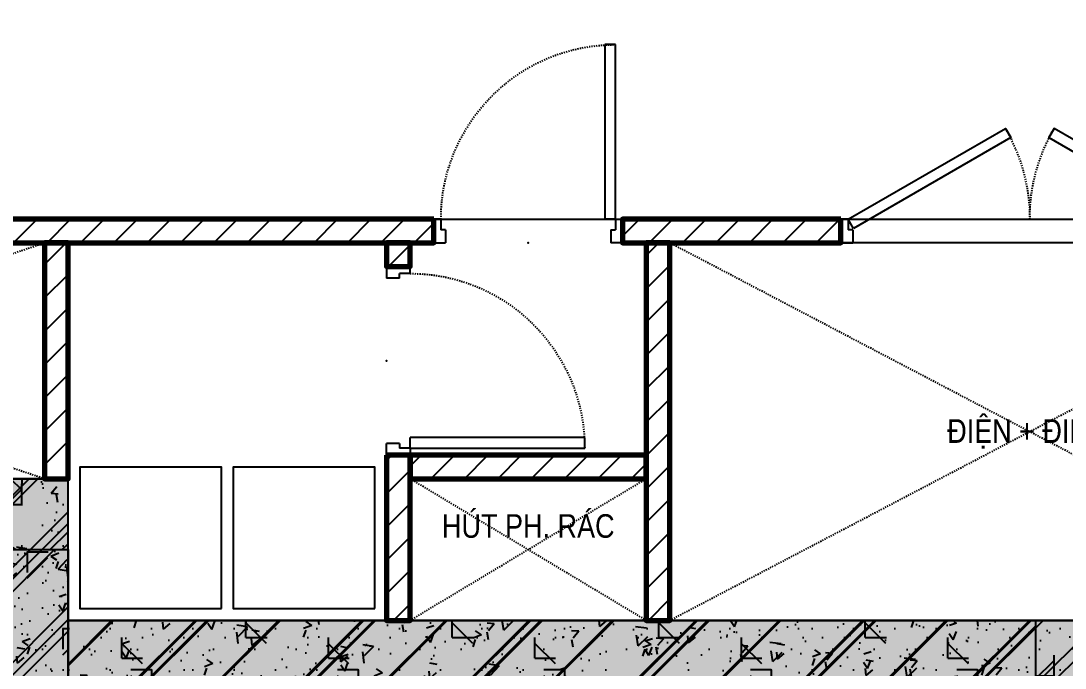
# Model space of a CAD drawing. Header units: millimetres. Extents: x 379264 to 1158416, y -283062 to 356890.
# Drawn here: x 934365.4 to 934453.9, y -25604.8 to -25550 of the extents above; entities that cross this region are included whole.
import ezdxf
from ezdxf.enums import TextEntityAlignment as Align

# ---------------------------------------------------------------- set-up
doc = ezdxf.new("R2010")
doc.units = ezdxf.units.MM
for name, pattern in [('CENTER', [2, 1.25, -0.25, 0.25, -0.25]), ('keyplan TANG 1$0$mb tang 1 TWA$0$Core 1A$0$Hidden10.5', [1.5, 1, -0.5]), ('keyplan TANG 1$0$mb tang 1 TWA$0$Hidden10.5', [1.5, 1, -0.5])]:
    doc.linetypes.add(name, pattern=pattern)
for name, color, linetype in [('12PM. GRID', 8, 'CENTER'), ('BLOCK C - CHI TIET THANG 7 - 15T$0$DnW', 20, 'Continuous'), ('keyplan TANG 1$0$mb tang 1 TWA$0$Brick Wall', 250, 'Continuous'), ('keyplan TANG 1$0$mb tang 1 TWA$0$Concrete Hatch', 250, 'Continuous'), ('keyplan TANG 1$0$mb tang 1 TWA$0$Concrete Line', 250, 'Continuous'), ('keyplan TANG 1$0$mb tang 1 TWA$0$Concrete Solid', 250, 'Continuous'), ('keyplan TANG 1$0$mb tang 1 TWA$0$Door', 250, 'Continuous'), ('keyplan TANG 1$0$mb tang 1 TWA$0$Furniture', 250, 'Continuous'), ('keyplan TANG 1$0$mb tang 1 TWA$0$Opening Hidden', 250, 'keyplan TANG 1$0$mb tang 1 TWA$0$Core 1A$0$Hidden10.5'), ('keyplan TANG 1$0$mb tang 1 TWA$0$Opening Line', 250, 'Continuous'), ('keyplan TANG 1$0$mb tang 1 TWA$0$Opening Text', 250, 'Continuous'), ('keyplan TANG 1$0$mb tang 1 TWA$0$Wall Hatch', 250, 'Continuous'), ('keyplan TANG 1$0$MB_Cot tang 1$0$Concrete Hatch', 250, 'Continuous'), ('keyplan TANG 1$0$MB_Cot tang 1$0$Concrete Line', 250, 'Continuous'), ('keyplan TANG 1$0$MB_Cot tang 1$0$Concrete Solid', 250, 'Continuous'), ('keyplan TANG 1$0$MB_Cot tang 1$0$Lift Car', 250, 'Continuous'), ('keyplan TANG 1$0$mb_unitmix twa 1-20$0$Net thay Tran', 250, 'Continuous')]:
    doc.layers.add(name, color=color, linetype=linetype)
for name, color, linetype, lineweight in [('keyplan TANG 1$0$mb tang 1 TWA$0$Ghi chu ban ve', 250, 'Continuous', 20), ('keyplan TANG 1$0$mb tang 1 TWA$0$Net thay Tuong', 250, 'Continuous', 20), ('keyplan TANG 1$0$mb tang 1 TWA$0$Wall Line', 250, 'Continuous', 70)]:
    doc.layers.add(name, color=color, linetype=linetype, lineweight=lineweight)
doc.styles.add('keyplan TANG 1$0$mb tang 1 TWA$0$Core 1A$0$VNI-HelveC', font='VHELVCN_0.TTF')
doc.styles.add('keyplan TANG 1$0$mb tang 1 TWA$0$VNI-HelveC', font='VHELVCN_0.TTF')

# ---------------------------------------------------------------- blocks, each defined once
blk = doc.blocks.new('*U234')
at = {"layer": 'keyplan TANG 1$0$mb tang 1 TWA$0$Opening Hidden'}
for p, q in [((0, 0), (3000, 1000)), ((3000, 0), (0, 1000))]:
    blk.add_line(p, q, dxfattribs=at)
at = {"layer": 'keyplan TANG 1$0$mb tang 1 TWA$0$Opening Line'}
blk.add_lwpolyline([(0, 0), (3000, 5.684341886080801e-14), (3000, 1000), (0, 1000)], close=True, dxfattribs=at)
at = {"layer": 'keyplan TANG 1$0$mb tang 1 TWA$0$Opening Text', "style": 'keyplan TANG 1$0$mb tang 1 TWA$0$VNI-HelveC'}
blk.add_attdef('OPENING', text='', height=100, dxfattribs=at).set_placement((1500, 500), align=Align.MIDDLE_CENTER)
blk = doc.blocks.new('*U213')
at = {"layer": 'keyplan TANG 1$0$mb tang 1 TWA$0$Wall Hatch'}
h = blk.add_hatch(dxfattribs=at)
h.set_pattern_fill('LINE10', color=256, scale=100, angle=45, style=0, pattern_type=2)
h.set_pattern_definition([(45, (2000, 49.9999999999995), (-70.71067811865474, 70.71067811865476), [])])
h.paths.add_polyline_path([(2050, -4.510170015237234e-13), (0, 0), (-1.358912982141192e-13, -99.99999999999997), (2050, -100.0000000000004)])
at = {"layer": 'keyplan TANG 1$0$mb tang 1 TWA$0$Wall Line'}
blk.add_lwpolyline([(2050, -4.510170015237234e-13), (0, 0), (-1.358912982141192e-13, -99.99999999999997), (2050, -100.0000000000004)], close=True, dxfattribs=at)
blk = doc.blocks.new('*U218')
at = {"layer": 'keyplan TANG 1$0$mb tang 1 TWA$0$Wall Hatch'}
h = blk.add_hatch(dxfattribs=at)
h.set_pattern_fill('LINE10', color=256, scale=100, angle=45, style=0, pattern_type=2)
h.set_pattern_definition([(45, (875, 49.99999999999975), (-70.71067811865474, 70.71067811865476), [])])
h.paths.add_polyline_path([(925, -1.952216166500874e-13), (0, 0), (-1.358912982141192e-13, -99.99999999999997), (925, -100.0000000000002)])
at = {"layer": 'keyplan TANG 1$0$mb tang 1 TWA$0$Wall Line'}
blk.add_lwpolyline([(925, -1.952216166500874e-13), (0, 0), (-1.358912982141192e-13, -99.99999999999997), (925, -100.0000000000002)], close=True, dxfattribs=at)
blk = doc.blocks.new('*U1428')
at = {"layer": 'keyplan TANG 1$0$mb tang 1 TWA$0$Wall Hatch'}
h = blk.add_hatch(dxfattribs=at)
h.set_pattern_fill('LINE10', color=256, scale=100, angle=45, style=0, pattern_type=2)
h.set_pattern_definition([(45, (850, -50.00000000000034), (-70.71067811865474, 70.71067811865476), [])])
h.paths.add_polyline_path([(-2.318145675417327e-13, 999.9999999999999), (0, 0), (99.99999999999996, -4.707345624410666e-14), (99.99999999999974, 999.9999999999999)])
at = {"layer": 'keyplan TANG 1$0$mb tang 1 TWA$0$Wall Line'}
blk.add_lwpolyline([(-2.318145675417327e-13, 999.9999999999999), (0, 0), (99.99999999999996, -4.707345624410666e-14), (99.99999999999974, 999.9999999999999)], close=True, dxfattribs=at)
blk = doc.blocks.new('*U221')
at = {"layer": 'keyplan TANG 1$0$mb tang 1 TWA$0$Concrete Hatch'}
h = blk.add_hatch(dxfattribs=at)
h.set_pattern_fill('CONCRETE', color=256, scale=50, style=0, pattern_type=2)
h.set_pattern_definition([(45, (-250, -650.0000000000073), (-176.7766952966369, 176.7766952966369), []), (45, (-250, -600.0000000000073), (-353.5533905932737, 353.5533905932738), []), (49.99999999999999, (-250, -650.0000000000073), (358.6300913003767, -31.37606749129755), [37.5, -412.5]), (355, (-250, -650.0000000000073), (-69.3756668065, 376.0960668500059), [30, -330]), (100.4514, (-220.1141600000001, -652.6146700000072), (289.2546908570108, 344.7197710304768), [31.870095, -350.571056]), (46.18420000000001, (-250, -550.0000000000073), (533.6205243128222, -82.75950716450905), [56.25, -618.75]), (96.6356, (-205.5316275, -556.8966535000072), (467.3313527743517, 487.0589354502209), [47.805144, -525.8565]), (351.1842, (-250, -550.0000000000073), (467.3309725668136, 487.0593004626623), [45, -495]), (21, (-200, -575.0000000000073), (298.4535260592309, -201.3094453326694), [37.5, -412.5]), (326.0000000000001, (-200, -575.0000000000073), (121.6576659607909, 362.5750225234265), [30, -330]), (71.4514, (-175.1288835, -591.7758030000073), (420.111314290745, 161.2652483549762), [31.870095, -350.571056]), (37.50000000000001, (-250, -650.0000000000073), (6.079927658645334, 166.4469269156558), [0, -326, 0, -335, 0, -331.25]), (7.499999999999999, (-250, -650.0000000000073), (131.5347687210743, 197.2058559411801), [0, -191, 0, -318.5, 0, -126.25]), (327.5, (-361.5, -650.0000000000073), (266.9112180862045, -11.2774358671899), [0, -125, 0, -390, 0, -517.5]), (317.5, (-411.5, -650.0000000000073), (291.5930846711931, 50.05249116615882), [0, -162.5, 0, -259, 0, -367.5]), (0, (-75, -475.0000000000073), (0, 875), [87.5, -787.5]), (0, (187.5, -300.0000000000073), (0, 875), [87.5, -787.5]), (0, (12.5, 49.99999999999272), (0, 875), [87.5, -350, 87.5, -350]), (90, (-75, -475.0000000000073), (-875, 5.35782974626967e-14), [87.5, -787.5]), (90, (12.5, 49.99999999999272), (-875, 5.35782974626967e-14), [87.5, -787.5]), (90, (275, -300.0000000000073), (-875, 5.35782974626967e-14), [87.5, -787.5]), (90, (450, -37.50000000000728), (-875, 5.35782974626967e-14), [87.5, -787.5]), (135, (12.5, -475.0000000000073), (-875.016357447105, 8.881784197001252e-14), [123.76, -1113.7]), (135, (100, 49.99999999999272), (-875.016357447105, 8.881784197001252e-14), [123.76, -1113.7]), (45, (187.5, -300.0000000000073), (8.881784197001252e-14, 875.016357447105), [123.76, -247.485, 123.76, -742.455]), (0, (-425, -650.0000000000073), (87.5, 87.5), [-175, 0])])
h.paths.add_polyline_path([(-250, 150), (-250, -750.0000000000073), (50, -750.0000000000073), (50, 150)])
at = {"layer": 'keyplan TANG 1$0$mb tang 1 TWA$0$Concrete Solid'}
blk.add_hatch(color=256, dxfattribs=at).paths.add_polyline_path([(-250, 150), (-250, -750.0000000000073), (50, -750.0000000000073), (50, 150)])
at = {"layer": 'keyplan TANG 1$0$mb tang 1 TWA$0$Concrete Line'}
blk.add_lwpolyline([(-250, 150), (-250, -750.0000000000073), (50, -750.0000000000073), (50, 150)], close=True, dxfattribs=at)
blk = doc.blocks.new('*U222')
at = {"layer": 'keyplan TANG 1$0$mb tang 1 TWA$0$Concrete Hatch'}
h = blk.add_hatch(dxfattribs=at)
h.set_pattern_fill('CONCRETE', color=256, scale=50, style=0, pattern_type=2)
h.set_pattern_definition([(45, (-250, -2250.000000000007), (-176.7766952966369, 176.7766952966369), []), (45, (-250, -2200.000000000007), (-353.5533905932737, 353.5533905932738), []), (49.99999999999999, (-250, -2250.000000000007), (358.6300913003767, -31.37606749129755), [37.5, -412.5]), (355, (-250, -2250.000000000007), (-69.3756668065, 376.0960668500059), [30, -330]), (100.4514, (-220.1141600000001, -2252.614670000007), (289.2546908570108, 344.7197710304768), [31.870095, -350.571056]), (46.18420000000001, (-250, -2150.000000000007), (533.6205243128222, -82.75950716450905), [56.25, -618.75]), (96.6356, (-205.5316275, -2156.896653500007), (467.3313527743517, 487.0589354502209), [47.805144, -525.8565]), (351.1842, (-250, -2150.000000000007), (467.3309725668136, 487.0593004626623), [45, -495]), (21, (-200, -2175.000000000007), (298.4535260592309, -201.3094453326694), [37.5, -412.5]), (326.0000000000001, (-200, -2175.000000000007), (121.6576659607909, 362.5750225234265), [30, -330]), (71.4514, (-175.1288835, -2191.775803000007), (420.111314290745, 161.2652483549762), [31.870095, -350.571056]), (37.50000000000001, (-250, -2250.000000000007), (6.079927658645334, 166.4469269156558), [0, -326, 0, -335, 0, -331.25]), (7.499999999999999, (-250, -2250.000000000007), (131.5347687210743, 197.2058559411801), [0, -191, 0, -318.5, 0, -126.25]), (327.5, (-361.5, -2250.000000000007), (266.9112180862045, -11.2774358671899), [0, -125, 0, -390, 0, -517.5]), (317.5, (-411.5, -2250.000000000007), (291.5930846711931, 50.05249116615882), [0, -162.5, 0, -259, 0, -367.5]), (0, (-75, -2075.000000000007), (0, 875), [87.5, -787.5]), (0, (187.5, -1900.000000000007), (0, 875), [87.5, -787.5]), (0, (12.5, -1550.000000000007), (0, 875), [87.5, -350, 87.5, -350]), (90, (-75, -2075.000000000007), (-875, 5.35782974626967e-14), [87.5, -787.5]), (90, (12.5, -1550.000000000007), (-875, 5.35782974626967e-14), [87.5, -787.5]), (90, (275, -1900.000000000007), (-875, 5.35782974626967e-14), [87.5, -787.5]), (90, (450, -1637.500000000007), (-875, 5.35782974626967e-14), [87.5, -787.5]), (135, (12.5, -2075.000000000007), (-875.016357447105, 8.881784197001252e-14), [123.76, -1113.7]), (135, (100, -1550.000000000007), (-875.016357447105, 8.881784197001252e-14), [123.76, -1113.7]), (45, (187.5, -1900.000000000007), (8.881784197001252e-14, 875.016357447105), [123.76, -247.485, 123.76, -742.455]), (0, (-425, -2250.000000000007), (87.5, 87.5), [-175, 0])])
h.paths.add_polyline_path([(-250, 150), (-250, -2350.000000000007), (50, -2350.000000000007), (50, 150)])
at = {"layer": 'keyplan TANG 1$0$mb tang 1 TWA$0$Concrete Solid'}
blk.add_hatch(color=256, dxfattribs=at).paths.add_polyline_path([(-250, 150), (-250, -2350.000000000007), (50, -2350.000000000007), (50, 150)])
at = {"layer": 'keyplan TANG 1$0$mb tang 1 TWA$0$Concrete Line'}
blk.add_lwpolyline([(-250, 150), (-250, -2350.000000000007), (50, -2350.000000000007), (50, 150)], close=True, dxfattribs=at)
blk = doc.blocks.new('*U224')
at = {"layer": 'keyplan TANG 1$0$mb tang 1 TWA$0$Concrete Hatch'}
h = blk.add_hatch(dxfattribs=at)
h.set_pattern_fill('CONCRETE', color=256, scale=50, style=0, pattern_type=2)
h.set_pattern_definition([(45, (-250, -3850.000000000007), (-176.7766952966369, 176.7766952966369), []), (45, (-250, -3800.000000000007), (-353.5533905932737, 353.5533905932738), []), (49.99999999999999, (-250, -3850.000000000007), (358.6300913003767, -31.37606749129755), [37.5, -412.5]), (355, (-250, -3850.000000000007), (-69.3756668065, 376.0960668500059), [30, -330]), (100.4514, (-220.1141600000001, -3852.614670000007), (289.2546908570108, 344.7197710304768), [31.870095, -350.571056]), (46.18420000000001, (-250, -3750.000000000007), (533.6205243128222, -82.75950716450905), [56.25, -618.75]), (96.6356, (-205.5316275, -3756.896653500007), (467.3313527743517, 487.0589354502209), [47.805144, -525.8565]), (351.1842, (-250, -3750.000000000007), (467.3309725668136, 487.0593004626623), [45, -495]), (21, (-200, -3775.000000000007), (298.4535260592309, -201.3094453326694), [37.5, -412.5]), (326.0000000000001, (-200, -3775.000000000007), (121.6576659607909, 362.5750225234265), [30, -330]), (71.4514, (-175.1288835, -3791.775803000007), (420.111314290745, 161.2652483549762), [31.870095, -350.571056]), (37.50000000000001, (-250, -3850.000000000007), (6.079927658645334, 166.4469269156558), [0, -326, 0, -335, 0, -331.25]), (7.499999999999999, (-250, -3850.000000000007), (131.5347687210743, 197.2058559411801), [0, -191, 0, -318.5, 0, -126.25]), (327.5, (-361.5, -3850.000000000007), (266.9112180862045, -11.2774358671899), [0, -125, 0, -390, 0, -517.5]), (317.5, (-411.5, -3850.000000000007), (291.5930846711931, 50.05249116615882), [0, -162.5, 0, -259, 0, -367.5]), (0, (-75, -3675.000000000007), (0, 875), [87.5, -787.5]), (0, (187.5, -3500.000000000007), (0, 875), [87.5, -787.5]), (0, (12.5, -3150.000000000007), (0, 875), [87.5, -350, 87.5, -350]), (90, (-75, -3675.000000000007), (-875, 5.35782974626967e-14), [87.5, -787.5]), (90, (12.5, -3150.000000000007), (-875, 5.35782974626967e-14), [87.5, -787.5]), (90, (275, -3500.000000000007), (-875, 5.35782974626967e-14), [87.5, -787.5]), (90, (450, -3237.500000000007), (-875, 5.35782974626967e-14), [87.5, -787.5]), (135, (12.5, -3675.000000000007), (-875.016357447105, 8.881784197001252e-14), [123.76, -1113.7]), (135, (100, -3150.000000000007), (-875.016357447105, 8.881784197001252e-14), [123.76, -1113.7]), (45, (187.5, -3500.000000000007), (8.881784197001252e-14, 875.016357447105), [123.76, -247.485, 123.76, -742.455]), (0, (-425, -3850.000000000007), (87.5, 87.5), [-175, 0])])
h.paths.add_polyline_path([(-250, 150), (-250, -3950.000000000007), (50, -3950.000000000007), (50, 150)])
at = {"layer": 'keyplan TANG 1$0$mb tang 1 TWA$0$Concrete Solid'}
blk.add_hatch(color=256, dxfattribs=at).paths.add_polyline_path([(-250, 150), (-250, -3950.000000000007), (50, -3950.000000000007), (50, 150)])
at = {"layer": 'keyplan TANG 1$0$mb tang 1 TWA$0$Concrete Line'}
blk.add_lwpolyline([(-250, 150), (-250, -3950.000000000007), (50, -3950.000000000007), (50, 150)], close=True, dxfattribs=at)
blk = doc.blocks.new('keyplan TANG 1$0$mb tang 1 TWA$0$Door 1600 Riser')
at = {"color": 0, "linetype": 'ByBlock'}
for p, q in [((29.99999962575384, 100.0000000003201), (-3.742461558431387e-07, 100.000000000131)), ((-3.742461558431387e-07, 100.000000000131), (0, 0)), ((29.99999962575384, 100.0000000003201), (29.99999979416316, 55.00000000033469)), ((1570.000000119884, 100.0000000003201), (1600.000000119884, 100.000000000131)), ((1570.000000119884, 100.0000000003201), (1569.999999951474, 55.00000000033469)), ((1600.000000119884, 100.000000000131), (1599.999999745638, 7.105427357601002e-15)), ((49.99999979417771, 55.00000000046566), (29.99999979416316, 55.00000000033469)), ((49.99999979417771, 55.00000000046566), (50, 4.074536263942719e-10)), ((1549.99999995146, 55.00000000046566), (1569.999999951474, 55.00000000033469)), ((1549.99999995146, 55.00000000046566), (1549.999999745638, 4.074607318216295e-10)), ((0, 0), (50, 4.074536263942719e-10)), ((1599.999999745638, 7.105427357601002e-15), (1549.999999745638, 4.074607318216295e-10))]:
    blk.add_line(p, q, dxfattribs=at)
for points in [[(52.49999962575386, 61.02885683002042), (29.99999962575384, 100.0000000003201), (696.8395605397716, 485.0000000003203), (719.3395605397717, 446.0288568300206)], [(1547.499999625754, 61.02885683002042), (1569.999999625754, 100.0000000003201), (903.1604387117361, 485.0000000003203), (880.660438711736, 446.0288568300206)]]:
    blk.add_lwpolyline(points, close=True)
at = {"linetype": 'keyplan TANG 1$0$mb tang 1 TWA$0$Hidden10.5'}
for centre, start, end in [((29.99999962575384, 100.0000000003201), 0, 30.00000000000004), ((1569.999999625754, 100.0000000003201), 150.0000000000027, 180)]:
    blk.add_arc(centre, 770, start, end, dxfattribs=at)
blk = doc.blocks.new('*U1427')
at = {"layer": 'keyplan TANG 1$0$mb tang 1 TWA$0$Door', "xscale": -1, "rotation": 180}
blk.add_blockref('keyplan TANG 1$0$mb tang 1 TWA$0$Door 1600 Riser', (0, 100.000000000131), dxfattribs=at)
blk = doc.blocks.new('*U214')
at = {"layer": 'keyplan TANG 1$0$mb tang 1 TWA$0$Opening Hidden'}
for p, q in [((0, 0), (3050, 1600)), ((3050, 0), (0, 1600))]:
    blk.add_line(p, q, dxfattribs=at)
at = {"layer": 'keyplan TANG 1$0$mb tang 1 TWA$0$Opening Line'}
blk.add_lwpolyline([(0, 0), (3050, 5.684341886080801e-14), (3050, 1600), (0, 1600)], close=True, dxfattribs=at)
at = {"layer": 'keyplan TANG 1$0$mb tang 1 TWA$0$Opening Text', "style": 'keyplan TANG 1$0$mb tang 1 TWA$0$VNI-HelveC'}
blk.add_attdef('OPENING', text='', height=100, dxfattribs=at).set_placement((1650.032410339074, 802.5320876088226), align=Align.MIDDLE_CENTER)
blk = doc.blocks.new('keyplan TANG 1$0$mb tang 1 TWA$0$Door 800-1')
at = {"color": 0, "linetype": 'ByBlock'}
for p, q in [((29.99999962575384, 100.0000000003201), (29.9999996257684, 840.0000000003201)), ((29.9999996257684, 840.0000000003201), (74.9999996257684, 840.0000000003201)), ((74.9999996257684, 840.0000000003201), (74.99999962575384, 100.0000000003201)), ((29.99999962575384, 100.0000000003201), (-3.742461558431387e-07, 100.000000000131)), ((-3.742461558431387e-07, 100.000000000131), (0, 0)), ((29.99999962575384, 100.0000000003201), (29.99999979416316, 55.00000000033469)), ((29.99999962575384, 100.0000000003201), (74.99999962575384, 100.0000000003201)), ((770.0000000988657, 100.0000000003201), (800.0000000988657, 100.000000000131)), ((770.0000000988657, 100.0000000003201), (769.9999999304564, 55.00000000033469)), ((800.0000000988657, 100.000000000131), (799.9999997246196, 0)), ((49.99999979417771, 55.00000000046566), (29.99999979416316, 55.00000000033469)), ((49.99999979417771, 55.00000000046566), (50, 4.074536263942719e-10)), ((749.9999999304418, 55.00000000046566), (769.9999999304564, 55.00000000033469)), ((749.9999999304418, 55.00000000046566), (749.9999997246196, 4.074536263942719e-10)), ((0, 0), (50, 4.074536263942719e-10)), ((799.9999997246196, 0), (749.9999997246196, 4.074536263942719e-10))]:
    blk.add_line(p, q, dxfattribs=at)
at = {"color": 0, "linetype": 'keyplan TANG 1$0$mb tang 1 TWA$0$Hidden10.5'}
blk.add_arc((29.99999962575384, 100.0000000003201), 740, 0, 90, dxfattribs=at)
for p in [(-100, 100), (-100, 0), (399.9999998623098, -1.496984622855294e-06)]:
    blk.add_point(p)
blk = doc.blocks.new('*U215')
at = {"layer": 'keyplan TANG 1$0$mb tang 1 TWA$0$Door', "xscale": -1, "rotation": 180}
blk.add_blockref('keyplan TANG 1$0$mb tang 1 TWA$0$Door 800-1', (0, 110.0000000009313), dxfattribs=at)
blk = doc.blocks.new('*U205')
at = {"layer": 'keyplan TANG 1$0$mb tang 1 TWA$0$Opening Hidden'}
for p, q in [((0, 0), (1000, 600)), ((1000, 0), (0, 600))]:
    blk.add_line(p, q, dxfattribs=at)
at = {"layer": 'keyplan TANG 1$0$mb tang 1 TWA$0$Opening Line'}
blk.add_lwpolyline([(0, 0), (1000, 5.684341886080801e-14), (1000, 600), (0, 600)], close=True, dxfattribs=at)
at = {"layer": 'keyplan TANG 1$0$mb tang 1 TWA$0$Ghi chu ban ve', "style": 'keyplan TANG 1$0$mb tang 1 TWA$0$Core 1A$0$VNI-HelveC'}
blk.add_attdef('OPENING', text='', height=100, dxfattribs=at).set_placement((500.0000000000002, 399.9999999999928), align=Align.MIDDLE_CENTER)
blk = doc.blocks.new('*U206')
at = {"layer": 'keyplan TANG 1$0$mb tang 1 TWA$0$Door', "rotation": 180}
blk.add_blockref('keyplan TANG 1$0$mb tang 1 TWA$0$Door 800-1', (799.9999997246196, 110.0000000009313), dxfattribs=at)
blk = doc.blocks.new('*U207')
at = {"layer": 'keyplan TANG 1$0$mb tang 1 TWA$0$Wall Hatch'}
h = blk.add_hatch(dxfattribs=at)
h.set_pattern_fill('LINE10', color=256, scale=100, angle=45, style=0, pattern_type=2)
h.set_pattern_definition([(45, (850.0000000000001, -350.0000000000005), (-70.71067811865474, 70.71067811865476), [])])
h.paths.add_polyline_path([(-1.678657213233236e-13, 699.9999999999998), (0, 0), (99.99999999999996, -4.707345624410666e-14), (99.99999999999982, 699.9999999999998)])
at = {"layer": 'keyplan TANG 1$0$mb tang 1 TWA$0$Wall Line'}
blk.add_lwpolyline([(-1.678657213233236e-13, 699.9999999999998), (0, 0), (99.99999999999996, -4.707345624410666e-14), (99.99999999999982, 699.9999999999998)], close=True, dxfattribs=at)
blk = doc.blocks.new('*U208')
at = {"layer": 'keyplan TANG 1$0$mb tang 1 TWA$0$Wall Hatch'}
h = blk.add_hatch(dxfattribs=at)
h.set_pattern_fill('LINE10', color=256, scale=100, angle=45, style=0, pattern_type=2)
h.set_pattern_definition([(45, (850.0000000000002, -950.0000000000005), (-70.71067811865474, 70.71067811865476), [])])
h.paths.add_polyline_path([(-3.996802888650561e-14, 99.99999999999977), (0, 0), (99.99999999999996, -4.707345624410666e-14), (99.99999999999994, 99.99999999999977)])
at = {"layer": 'keyplan TANG 1$0$mb tang 1 TWA$0$Wall Line'}
blk.add_lwpolyline([(-3.996802888650561e-14, 99.99999999999977), (0, 0), (99.99999999999996, -4.707345624410666e-14), (99.99999999999994, 99.99999999999977)], close=True, dxfattribs=at)
blk = doc.blocks.new('*U209')
at = {"layer": 'keyplan TANG 1$0$mb tang 1 TWA$0$Wall Hatch'}
h = blk.add_hatch(dxfattribs=at)
h.set_pattern_fill('LINE10', color=256, scale=100, angle=45, style=0, pattern_type=2)
h.set_pattern_definition([(45, (849.9999999999999, 549.9999999999995), (-70.71067811865474, 70.71067811865476), [])])
h.paths.add_polyline_path([(-3.597122599785507e-13, 1600), (0, 0), (99.99999999999996, -4.707345624410666e-14), (99.99999999999962, 1600)])
at = {"layer": 'keyplan TANG 1$0$mb tang 1 TWA$0$Wall Line'}
blk.add_lwpolyline([(-3.597122599785507e-13, 1600), (0, 0), (99.99999999999996, -4.707345624410666e-14), (99.99999999999962, 1600)], close=True, dxfattribs=at)
blk = doc.blocks.new('*U210')
at = {"layer": 'keyplan TANG 1$0$mb tang 1 TWA$0$Wall Hatch'}
h = blk.add_hatch(dxfattribs=at)
h.set_pattern_fill('LINE10', color=256, scale=100, angle=45, style=0, pattern_type=2)
h.set_pattern_definition([(45, (949.9999999999999, 49.99999999999974), (-70.71067811865474, 70.71067811865476), [])])
h.paths.add_polyline_path([(999.9999999999999, -2.122746423083298e-13), (0, 0), (-1.358912982141192e-13, -99.99999999999997), (999.9999999999999, -100.0000000000002)])
at = {"layer": 'keyplan TANG 1$0$mb tang 1 TWA$0$Wall Line'}
blk.add_lwpolyline([(999.9999999999999, -2.122746423083298e-13), (0, 0), (-1.358912982141192e-13, -99.99999999999997), (999.9999999999999, -100.0000000000002)], close=True, dxfattribs=at)
blk = doc.blocks.new('keyplan TANG 1$0$mb tang 1 TWA$0$A$Cbb1f8814')
at = {"layer": 'keyplan TANG 1$0$mb tang 1 TWA$0$Brick Wall'}
for p, q in [((-125138.24562619408, -52183.47280996735), (-125138.24567113568, -52283.47281015443)), ((-125138.24562619408, -52183.47280996735), (-125088.24562619408, -52183.47283243819)), ((-125038.2456261941, -52183.47285490902), (-125088.24562619408, -52183.47283243819)), ((-125038.2456261941, -52183.47285490902), (-125038.2456711357, -52283.4728550961)), ((-124037.4129436862, -53783.4735959511), (-124037.4129436862, -52183.47360485641)), ((-124037.4129436862, -52183.47360485641), (-123987.4129436862, -52183.47360485641)), ((-123937.4129436862, -52183.47360485641), (-123987.4129436862, -52183.47360485641)), ((-123937.4129436862, -53783.4735959511), (-123937.4129436862, -52183.47360485641)), ((-125138.24567113568, -52283.47281015443), (-125088.2456711357, -52283.472832625266)), ((-125038.2456711357, -52283.4728550961), (-125088.2456711357, -52283.472832625266)), ((-125138.24559933001, -53083.591840641166), (-125088.24563472375, -53083.53234801159)), ((-125138.24559933001, -53083.591840641166), (-125137.41288163922, -53783.44080285699)), ((-125038.2456701175, -53083.47285538202), (-125088.24563472375, -53083.53234801159)), ((-124037.42803499688, -53083.321824535466), (-125038.26076211217, -53083.47285614649)), ((-125038.26076211217, -53083.47285614649), (-125038.25321681489, -53133.47285557717)), ((-125038.2456701175, -53083.47285538202), (-125037.4129524267, -53783.32181759784)), ((-124037.42803499688, -53083.321824535466), (-124037.42048969958, -53133.32182396615)), ((-125038.2456715176, -53183.47285500786), (-125038.25321681489, -53133.47285557717)), ((-124037.4129444023, -53183.32182339684), (-124037.42048969958, -53133.32182396615)), ((-124037.4129444023, -53183.32182339684), (-125038.2456715176, -53183.47285500786)), ((-125137.41288163922, -53783.44080285699), (-125087.41291703295, -53783.381310227414)), ((-125037.4129524267, -53783.32181759784), (-125087.41291703295, -53783.381310227414)), ((-124037.4129436862, -53783.4735959511), (-123987.4129436862, -53783.4735959511)), ((-123937.4129436862, -53783.4735959511), (-123987.4129436862, -53783.4735959511))]:
    blk.add_line(p, q, dxfattribs=at)
at = {"layer": 'keyplan TANG 1$0$mb tang 1 TWA$0$Furniture'}
for points in [[(-125837.472330125, -53733.47322053788), (-125837.472330125, -53133.47322053788), (-126437.472330125, -53133.47322053788), (-126437.472330125, -53733.47322053788)], [(-125187.4723357386, -53733.47322053788), (-125187.4723357386, -53133.47322053788), (-125787.4723357386, -53133.47322053788), (-125787.4723357386, -53733.47322053788)]]:
    blk.add_lwpolyline(points, close=True, dxfattribs=at)
ref = blk.add_blockref('*U205', (-124037.4129436864, -53783.32182339684), dxfattribs=dict(xscale=-1, rotation=6.836851085267881e-08))
ref.add_attrib('OPENING', 'HUÙT PH. RAÙC', dxfattribs={"layer": 'keyplan TANG 1$0$mb tang 1 TWA$0$Ghi chu ban ve', "height": 100, "rotation": 6.836849098849111e-08, "style": 'keyplan TANG 1$0$mb tang 1 TWA$0$Core 1A$0$VNI-HelveC'}).set_placement((-124537.4129441637, -53383.32182399346), align=Align.MIDDLE_CENTER)
at = {"layer": 'keyplan TANG 1$0$mb tang 1 TWA$0$Brick Wall'}
for name, p in [('*U213', (-126987.472330125, -52083.47322053788)), ('*U218', (-124137.4399134869, -52083.47322946263)), ('*U1428', (-126587.472330125, -53183.47322053788)), ('*U208', (-125137.472330125, -52283.47322053788)), ('*U209', (-124037.472330125, -53783.47322053788)), ('*U207', (-125137.472330125, -53783.47322053788)), ('*U210', (-125037.4399134869, -53083.47322946263))]:
    blk.add_blockref(name, p, dxfattribs=at)
at = {"layer": 'keyplan TANG 1$0$mb tang 1 TWA$0$Concrete Line'}
for name, p in [('*U221', (-126537.472330125, -53333.47322053788)), ('*U222', (-122137.472330125, -53933.47322053788))]:
    blk.add_blockref(name, p, dxfattribs=at)
at = {"layer": 'keyplan TANG 1$0$mb tang 1 TWA$0$Concrete Line', "xscale": -1, "rotation": 270}
blk.add_blockref('*U224', (-122537.472330125, -53833.473220538), dxfattribs=at)
at = {"layer": 'keyplan TANG 1$0$mb tang 1 TWA$0$Door', "rotation": 180}
for name, p in [('*U215', (-124137.439913674, -52073.47322944237)), ('*U1427', (-121612.4129440604, -52083.47322053777))]:
    blk.add_blockref(name, p, dxfattribs=at)
at = {"layer": 'keyplan TANG 1$0$mb tang 1 TWA$0$Door', "xscale": -1.000000000000003, "rotation": 90}
blk.add_blockref('*U206', (-125028.2456715167, -52283.4728552833), dxfattribs=at)
at = {"layer": 'keyplan TANG 1$0$mb tang 1 TWA$0$Furniture'}
for name, p, values in [('*U234', (-129587.472330125, -53183.47322053788), {'OPENING': 'CAÁP NÖÔÙC'}), ('*U214', (-123937.4129436862, -53783.47322053788), {'OPENING': 'ÑIEÄN + ÑIEÄN NHEÏ'})]:
    blk.add_blockref(name, p, dxfattribs=at).add_auto_attribs(values)
blk = doc.blocks.new('keyplan TANG 1$0$mb tang 1 TWA$0$A$Cf4f9086f')
at = {"layer": 'keyplan TANG 1$0$mb tang 1 TWA$0$Net thay Tuong'}
blk.add_blockref('keyplan TANG 1$0$mb tang 1 TWA$0$A$Cbb1f8814', (154291.7785921368, 29135.30311323749), dxfattribs=at)
blk = doc.blocks.new('*U53')
at = {"layer": 'keyplan TANG 1$0$MB_Cot tang 1$0$Concrete Hatch'}
h = blk.add_hatch(dxfattribs=at)
h.set_pattern_fill('CONCRETE', color=256, scale=50, style=0, pattern_type=2)
h.set_pattern_definition([(45, (3050, -49.99999999999986), (-176.7766952966369, 176.7766952966369), []), (45, (3050, 1.4210854715202e-13), (-353.5533905932737, 353.5533905932738), []), (49.99999999999999, (3050, -49.99999999999986), (358.6300913003767, -31.37606749129755), [37.5, -412.5]), (355, (3050, -49.99999999999986), (-69.3756668065, 376.0960668500059), [30, -330]), (100.4514, (3079.88584, -52.61466999999985), (289.2546908570108, 344.7197710304768), [31.870095, -350.571056]), (46.18420000000001, (3050, 50.00000000000014), (533.6205243128222, -82.75950716450905), [56.25, -618.75]), (96.6356, (3094.4683725, 43.10334650000013), (467.3313527743517, 487.0589354502209), [47.805144, -525.8565]), (351.1842, (3050, 50.00000000000014), (467.3309725668136, 487.0593004626623), [45, -495]), (21, (3100, 25.00000000000014), (298.4535260592309, -201.3094453326694), [37.5, -412.5]), (326.0000000000001, (3100, 25.00000000000014), (121.6576659607909, 362.5750225234265), [30, -330]), (71.4514, (3124.8711165, 8.224197000000146), (420.111314290745, 161.2652483549762), [31.870095, -350.571056]), (37.50000000000001, (3050, -49.99999999999986), (6.079927658645334, 166.4469269156558), [0, -326, 0, -335, 0, -331.25]), (7.499999999999999, (3050, -49.99999999999986), (131.5347687210743, 197.2058559411801), [0, -191, 0, -318.5, 0, -126.25]), (327.5, (2938.5, -49.99999999999986), (266.9112180862045, -11.2774358671899), [0, -125, 0, -390, 0, -517.5]), (317.5, (2888.5, -49.99999999999986), (291.5930846711931, 50.05249116615882), [0, -162.5, 0, -259, 0, -367.5]), (0, (3225, 125.0000000000001), (0, 875), [87.5, -787.5]), (0, (3487.5, 300.0000000000001), (0, 875), [87.5, -787.5]), (0, (3312.5, 650.0000000000001), (0, 875), [87.5, -350, 87.5, -350]), (90, (3225, 125.0000000000001), (-875, 5.35782974626967e-14), [87.5, -787.5]), (90, (3312.5, 650.0000000000001), (-875, 5.35782974626967e-14), [87.5, -787.5]), (90, (3575, 300.0000000000001), (-875, 5.35782974626967e-14), [87.5, -787.5]), (90, (3750, 562.5000000000001), (-875, 5.35782974626967e-14), [87.5, -787.5]), (135, (3312.5, 125.0000000000001), (-875.016357447105, 8.881784197001252e-14), [123.76, -1113.7]), (135, (3400, 650.0000000000001), (-875.016357447105, 8.881784197001252e-14), [123.76, -1113.7]), (45, (3487.5, 300.0000000000001), (8.881784197001252e-14, 875.016357447105), [123.76, -247.485, 123.76, -742.455]), (0, (2875, -49.99999999999986), (87.5, 87.5), [-175, 0])])
h.paths.add_polyline_path([(-50, 150), (-50, -149.9999999999999), (3150, -150), (3150, 150)])
at = {"layer": 'keyplan TANG 1$0$MB_Cot tang 1$0$Concrete Solid'}
blk.add_hatch(color=256, dxfattribs=at).paths.add_polyline_path([(-50, 150), (-50, -149.9999999999999), (3150, -150), (3150, 150)])
at = {"layer": 'keyplan TANG 1$0$MB_Cot tang 1$0$Concrete Line'}
blk.add_lwpolyline([(-50, 150), (-50, -149.9999999999999), (3150, -150), (3150, 150)], close=True, dxfattribs=at)
blk = doc.blocks.new('*U54')
at = {"layer": 'keyplan TANG 1$0$MB_Cot tang 1$0$Concrete Hatch'}
h = blk.add_hatch(dxfattribs=at)
h.set_pattern_fill('CONCRETE', color=256, scale=50, style=0, pattern_type=2)
h.set_pattern_definition([(45, (4250, -49.99999999999986), (-176.7766952966369, 176.7766952966369), []), (45, (4250, 1.4210854715202e-13), (-353.5533905932737, 353.5533905932738), []), (49.99999999999999, (4250, -49.99999999999986), (358.6300913003767, -31.37606749129755), [37.5, -412.5]), (355, (4250, -49.99999999999986), (-69.3756668065, 376.0960668500059), [30, -330]), (100.4514, (4279.88584, -52.61466999999985), (289.2546908570108, 344.7197710304768), [31.870095, -350.571056]), (46.18420000000001, (4250, 50.00000000000014), (533.6205243128222, -82.75950716450905), [56.25, -618.75]), (96.6356, (4294.4683725, 43.10334650000013), (467.3313527743517, 487.0589354502209), [47.805144, -525.8565]), (351.1842, (4250, 50.00000000000014), (467.3309725668136, 487.0593004626623), [45, -495]), (21, (4300, 25.00000000000014), (298.4535260592309, -201.3094453326694), [37.5, -412.5]), (326.0000000000001, (4300, 25.00000000000014), (121.6576659607909, 362.5750225234265), [30, -330]), (71.4514, (4324.8711165, 8.224197000000146), (420.111314290745, 161.2652483549762), [31.870095, -350.571056]), (37.50000000000001, (4250, -49.99999999999986), (6.079927658645334, 166.4469269156558), [0, -326, 0, -335, 0, -331.25]), (7.499999999999999, (4250, -49.99999999999986), (131.5347687210743, 197.2058559411801), [0, -191, 0, -318.5, 0, -126.25]), (327.5, (4138.5, -49.99999999999986), (266.9112180862045, -11.2774358671899), [0, -125, 0, -390, 0, -517.5]), (317.5, (4088.5, -49.99999999999986), (291.5930846711931, 50.05249116615882), [0, -162.5, 0, -259, 0, -367.5]), (0, (4425, 125.0000000000001), (0, 875), [87.5, -787.5]), (0, (4687.5, 300.0000000000001), (0, 875), [87.5, -787.5]), (0, (4512.5, 650.0000000000001), (0, 875), [87.5, -350, 87.5, -350]), (90, (4425, 125.0000000000001), (-875, 5.35782974626967e-14), [87.5, -787.5]), (90, (4512.5, 650.0000000000001), (-875, 5.35782974626967e-14), [87.5, -787.5]), (90, (4775, 300.0000000000001), (-875, 5.35782974626967e-14), [87.5, -787.5]), (90, (4950, 562.5000000000001), (-875, 5.35782974626967e-14), [87.5, -787.5]), (135, (4512.5, 125.0000000000001), (-875.016357447105, 8.881784197001252e-14), [123.76, -1113.7]), (135, (4600, 650.0000000000001), (-875.016357447105, 8.881784197001252e-14), [123.76, -1113.7]), (45, (4687.5, 300.0000000000001), (8.881784197001252e-14, 875.016357447105), [123.76, -247.485, 123.76, -742.455]), (0, (4075, -49.99999999999986), (87.5, 87.5), [-175, 0])])
h.paths.add_polyline_path([(-50, 150), (-50, -149.9999999999999), (4350, -150), (4350, 150)])
at = {"layer": 'keyplan TANG 1$0$MB_Cot tang 1$0$Concrete Solid'}
blk.add_hatch(color=256, dxfattribs=at).paths.add_polyline_path([(-50, 150), (-50, -149.9999999999999), (4350, -150), (4350, 150)])
at = {"layer": 'keyplan TANG 1$0$MB_Cot tang 1$0$Concrete Line'}
blk.add_lwpolyline([(-50, 150), (-50, -149.9999999999999), (4350, -150), (4350, 150)], close=True, dxfattribs=at)
blk = doc.blocks.new('*U56')
at = {"layer": 'keyplan TANG 1$0$MB_Cot tang 1$0$Concrete Hatch'}
h = blk.add_hatch(dxfattribs=at)
h.set_pattern_fill('CONCRETE', color=256, scale=50, style=0, pattern_type=2)
h.set_pattern_definition([(45, (-150, -49.99999999999986), (-176.7766952966369, 176.7766952966369), []), (45, (-150, 1.4210854715202e-13), (-353.5533905932737, 353.5533905932738), []), (49.99999999999999, (-150, -49.99999999999986), (358.6300913003767, -31.37606749129755), [37.5, -412.5]), (355, (-150, -49.99999999999986), (-69.3756668065, 376.0960668500059), [30, -330]), (100.4514, (-120.11416, -52.61466999999985), (289.2546908570108, 344.7197710304768), [31.870095, -350.571056]), (46.18420000000001, (-150, 50.00000000000014), (533.6205243128222, -82.75950716450905), [56.25, -618.75]), (96.6356, (-105.5316275, 43.10334650000013), (467.3313527743517, 487.0589354502209), [47.805144, -525.8565]), (351.1842, (-150, 50.00000000000014), (467.3309725668136, 487.0593004626623), [45, -495]), (21, (-100, 25.00000000000014), (298.4535260592309, -201.3094453326694), [37.5, -412.5]), (326.0000000000001, (-100, 25.00000000000014), (121.6576659607909, 362.5750225234265), [30, -330]), (71.4514, (-75.1288835, 8.224197000000146), (420.111314290745, 161.2652483549762), [31.870095, -350.571056]), (37.50000000000001, (-150, -49.99999999999986), (6.079927658645334, 166.4469269156558), [0, -326, 0, -335, 0, -331.25]), (7.499999999999999, (-150, -49.99999999999986), (131.5347687210743, 197.2058559411801), [0, -191, 0, -318.5, 0, -126.25]), (327.5, (-261.5, -49.99999999999986), (266.9112180862045, -11.2774358671899), [0, -125, 0, -390, 0, -517.5]), (317.5, (-311.5, -49.99999999999986), (291.5930846711931, 50.05249116615882), [0, -162.5, 0, -259, 0, -367.5]), (0, (25, 125.0000000000001), (0, 875), [87.5, -787.5]), (0, (287.5, 300.0000000000001), (0, 875), [87.5, -787.5]), (0, (112.5, 650.0000000000001), (0, 875), [87.5, -350, 87.5, -350]), (90, (25, 125.0000000000001), (-875, 5.35782974626967e-14), [87.5, -787.5]), (90, (112.5, 650.0000000000001), (-875, 5.35782974626967e-14), [87.5, -787.5]), (90, (375, 300.0000000000001), (-875, 5.35782974626967e-14), [87.5, -787.5]), (90, (550, 562.5000000000001), (-875, 5.35782974626967e-14), [87.5, -787.5]), (135, (112.5, 125.0000000000001), (-875.016357447105, 8.881784197001252e-14), [123.76, -1113.7]), (135, (200, 650.0000000000001), (-875.016357447105, 8.881784197001252e-14), [123.76, -1113.7]), (45, (287.5, 300.0000000000001), (8.881784197001252e-14, 875.016357447105), [123.76, -247.485, 123.76, -742.455]), (0, (-325, -49.99999999999986), (87.5, 87.5), [-175, 0])])
h.paths.add_polyline_path([(-350, 150), (-350, -149.9999999999999), (250, -150), (250, 150)])
at = {"layer": 'keyplan TANG 1$0$MB_Cot tang 1$0$Concrete Solid'}
blk.add_hatch(color=256, dxfattribs=at).paths.add_polyline_path([(-350, 150), (-350, -149.9999999999999), (250, -150), (250, 150)])
at = {"layer": 'keyplan TANG 1$0$MB_Cot tang 1$0$Concrete Line'}
blk.add_lwpolyline([(-350, 150), (-350, -149.9999999999999), (250, -150), (250, 150)], close=True, dxfattribs=at)
blk = doc.blocks.new('keyplan TANG 1')
at = {"layer": 'keyplan TANG 1$0$MB_Cot tang 1$0$Lift Car'}
for p, q in [((15450, 139950.0000089453), (12250, 139950.0000089454)), ((12250, 139950.0000089454), (12250, 136850.0000089454)), ((15450, 139350.0000089454), (15450, 139950.0000089453)), ((15150, 139650.0000089453), (12550, 139650.0000089454)), ((12550, 139650.0000089454), (12550, 136850.0000089454)), ((15150, 139050.0000089454), (15150, 139650.0000089453)), ((19850, 139350.0000089454), (15450, 139350.0000089454)), ((19850, 136850.0000089454), (19850, 139350.0000089454)), ((19550, 139050.0000089454), (15150, 139050.0000089454)), ((19550, 136850.0000089454), (19550, 139050.0000089454)), ((12250, 136850.0000089454), (12400, 136850.0000089454)), ((12550, 136850.0000089454), (12400, 136850.0000089454)), ((19550, 136850.0000089454), (19700, 136850.0000089454)), ((19850, 136850.0000089454), (19700, 136850.0000089454))]:
    blk.add_line(p, q, dxfattribs=at)
at = {"layer": 'keyplan TANG 1$0$mb_unitmix twa 1-20$0$Net thay Tran'}
blk.add_lwpolyline([(10450.0000065181, 147850.0000020646), (10449.99999999991, 95349.99999896024), (12249.99999342476, 95349.99999896024), (12249.99999342476, 141249.9999910947), (12450, 141249.9999910947), (12450, 141050), (46748.45462060507, 141049.9999999999), (46748.45462060507, 142849.9999999999), (12450, 142849.9999826836), (12450, 142649.9999826836), (12250, 142649.9999826836), (12250.00000651844, 147850.0000020646)], close=True, dxfattribs=at)
blk.add_blockref('keyplan TANG 1$0$mb tang 1 TWA$0$A$Cf4f9086f', (-12354.30626201176, 163998.1701109553))
at = {"layer": 'keyplan TANG 1$0$MB_Cot tang 1$0$Concrete Line', "rotation": 180}
for name, p in [('*U53', (15400.00000681769, 139800.0000055772)), ('*U54', (19800.00000681769, 139200.0000055772))]:
    blk.add_blockref(name, p, dxfattribs=at)
at = {"layer": 'keyplan TANG 1$0$MB_Cot tang 1$0$Concrete Line', "xscale": -1, "rotation": 270}
blk.add_blockref('*U56', (15300, 139400.0000089454), dxfattribs=at)
blk = doc.blocks.new('A$C0F1F2E69')
at = {"layer": 'BLOCK C - CHI TIET THANG 7 - 15T$0$DnW', "xscale": 0.02, "yscale": 0.02, "zscale": 0.02}
blk.add_blockref('keyplan TANG 1', (1907.087069346104, -92.84652750456007), dxfattribs=at)

msp = doc.modelspace()

# ---------------------------------------------------------------- block references
at = {"layer": '12PM. GRID'}
msp.add_blockref('A$C0F1F2E69', (932153.3460604745, -28294.96007476898), dxfattribs=at)

doc.saveas('drawing.dxf')
